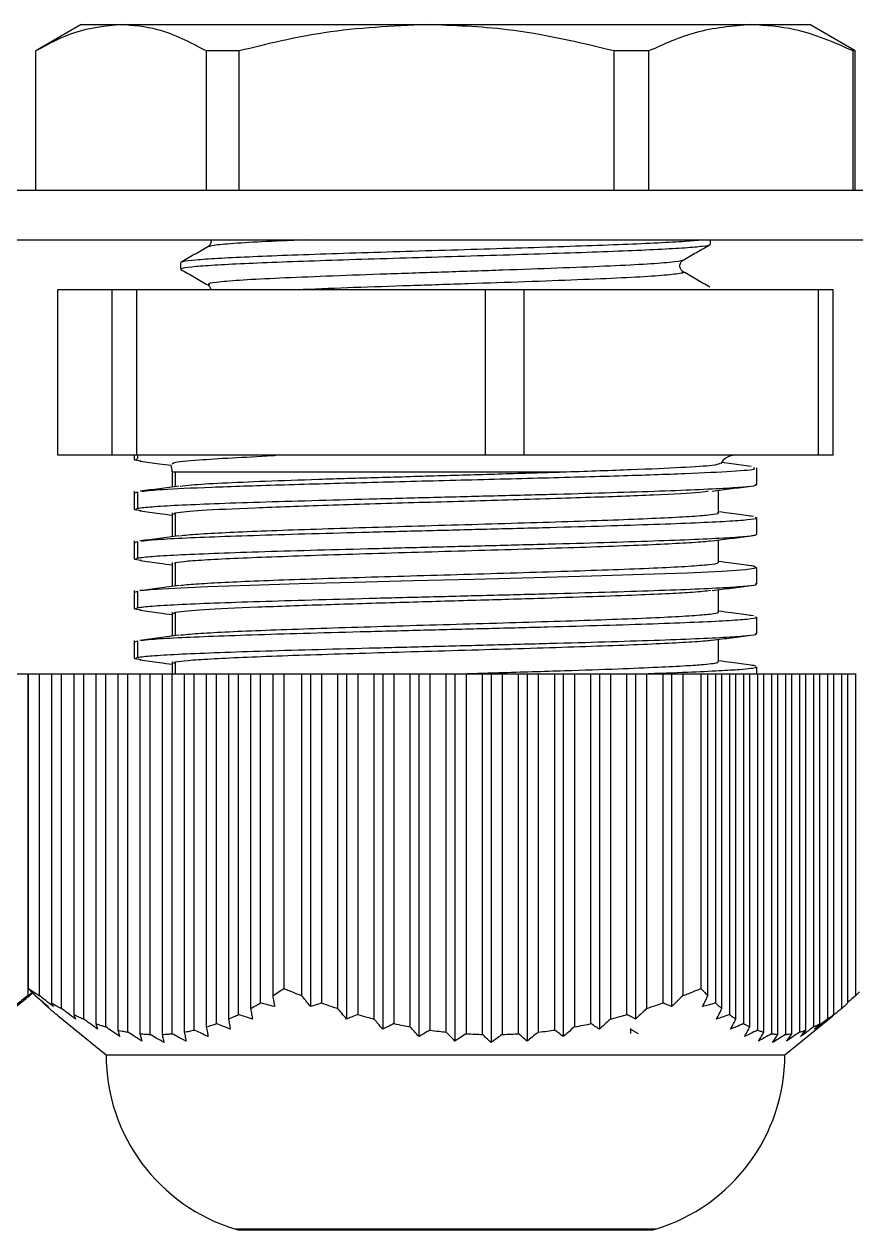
# Model space of a CAD drawing. Header units: millimetres. Extents: x 24 to 293, y 35 to 211.
# Drawn here: x 93.45 to 106.01, y 35.38 to 53.59 of the extents above; entities that cross this region are included whole.
import ezdxf

# ---------------------------------------------------------------- set-up
doc = ezdxf.new("R2010")
doc.units = ezdxf.units.MM
doc.header["$PDSIZE"] = -1

msp = doc.modelspace()

# ---------------------------------------------------------------- linework, layer by layer
at = {"color": 7, "linetype": 'Continuous', "lineweight": 25}
for p, q in [((94.314, 53.578), (93.63, 53.183)), ((94.314, 53.578), (94.915, 53.578)), ((94.915, 53.578), (99.53, 53.578)), ((99.53, 53.578), (104.429, 53.578)), ((103.792, 53.578), (103.792, 53.586)), ((104.429, 53.578), (105.314, 53.578)), ((105.998, 53.183), (105.314, 53.578)), ((93.627, 51.078), (93.627, 53.181)), ((96.699, 53.181), (96.204, 53.181)), ((96.204, 51.078), (96.204, 53.181)), ((96.699, 51.078), (96.699, 53.181)), ((102.361, 51.078), (102.361, 53.181)), ((102.887, 53.181), (102.361, 53.181)), ((102.887, 51.078), (102.887, 53.181)), ((105.971, 51.078), (105.971, 53.181)), ((106.002, 53.181), (105.971, 53.181)), ((106.002, 51.078), (106.002, 53.181)), ((38.564, 51.078), (136.064, 51.078)), ((38.564, 50.328), (136.064, 50.328)), ((103.814, 50.264), (103.814, 50.328)), ((95.814, 49.983), (95.814, 49.889)), ((93.962, 47.078), (93.962, 49.578)), ((93.962, 49.578), (94.782, 49.578)), ((94.782, 47.078), (94.782, 49.578)), ((94.782, 49.578), (95.148, 49.578)), ((95.148, 49.578), (95.148, 47.078)), ((95.148, 49.578), (100.417, 49.578)), ((100.417, 47.078), (100.417, 49.578)), ((100.417, 49.578), (101.001, 49.578)), ((101.001, 47.078), (101.001, 49.578)), ((101.001, 49.578), (105.449, 49.578)), ((105.449, 47.078), (105.449, 49.578)), ((105.449, 49.578), (105.667, 49.578)), ((105.667, 47.078), (105.667, 49.578)), ((94.782, 47.078), (93.962, 47.078)), ((95.148, 47.078), (94.782, 47.078)), ((95.114, 47.078), (95.114, 47.011)), ((95.219, 46.988), (95.12, 47.005)), ((95.132, 47.011), (95.164, 47.028)), ((100.417, 47.078), (95.148, 47.078)), ((95.164, 47.078), (95.164, 47.028)), ((101.001, 47.078), (100.417, 47.078)), ((105.449, 47.078), (101.001, 47.078)), ((105.667, 47.078), (105.449, 47.078)), ((95.689, 46.828), (95.689, 46.599)), ((95.689, 46.828), (95.733, 46.828)), ((95.733, 46.828), (101.643, 46.828)), ((95.733, 46.828), (95.733, 46.603)), ((104.514, 46.636), (104.514, 46.886)), ((95.114, 46.536), (95.114, 46.261)), ((95.132, 46.511), (95.164, 46.528)), ((95.164, 46.528), (95.164, 46.278)), ((103.939, 46.211), (103.939, 46.548)), ((95.219, 46.238), (95.12, 46.255)), ((95.132, 46.261), (95.164, 46.278)), ((95.689, 46.209), (95.689, 45.849)), ((95.733, 46.203), (95.705, 46.186)), ((95.733, 46.203), (95.733, 45.853)), ((104.465, 46.153), (104.412, 46.159)), ((104.514, 45.886), (104.514, 46.136)), ((95.114, 45.784), (95.114, 45.511)), ((95.126, 45.761), (95.164, 45.778)), ((95.164, 45.778), (95.164, 45.528)), ((103.939, 45.461), (103.939, 45.798)), ((95.22, 45.488), (95.12, 45.505)), ((95.132, 45.511), (95.164, 45.528)), ((95.689, 45.458), (95.689, 45.099)), ((95.733, 45.453), (95.724, 45.436)), ((95.733, 45.453), (95.733, 45.103)), ((104.514, 45.136), (104.514, 45.386)), ((95.114, 45.034), (95.114, 44.761)), ((95.131, 45.011), (95.164, 45.028)), ((95.164, 45.028), (95.164, 44.778)), ((103.939, 44.711), (103.939, 45.048)), ((95.132, 44.761), (95.164, 44.778)), ((95.219, 44.738), (95.12, 44.755)), ((95.689, 44.708), (95.689, 44.349)), ((95.733, 44.703), (95.705, 44.686)), ((95.733, 44.703), (95.733, 44.353)), ((104.465, 44.653), (104.41, 44.659)), ((104.514, 44.386), (104.514, 44.636)), ((95.114, 44.284), (95.114, 44.011)), ((95.127, 44.261), (95.164, 44.278)), ((95.164, 44.278), (95.164, 44.028)), ((103.939, 43.961), (103.939, 44.298)), ((95.219, 43.988), (95.12, 44.005)), ((95.132, 44.011), (95.164, 44.028)), ((95.689, 43.958), (95.689, 43.778)), ((95.733, 43.953), (95.705, 43.936)), ((95.733, 43.953), (95.733, 43.778)), ((104.514, 43.778), (104.514, 43.886)), ((93.343, 43.778), (93.507, 43.778)), ((93.507, 43.778), (93.507, 38.92)), ((93.507, 43.778), (93.516, 43.778)), ((93.516, 39.028), (93.516, 43.778)), ((93.516, 43.778), (93.683, 43.778)), ((93.683, 38.92), (93.683, 43.778)), ((93.683, 43.778), (93.866, 43.778)), ((93.866, 43.778), (93.866, 38.81)), ((93.866, 43.778), (94.017, 43.778)), ((94.017, 38.727), (94.017, 43.778)), ((94.017, 43.778), (94.2, 43.778)), ((94.2, 43.778), (94.2, 38.636)), ((94.2, 43.778), (94.351, 43.778)), ((94.351, 38.568), (94.351, 43.778)), ((94.351, 43.778), (94.534, 43.778)), ((94.534, 43.778), (94.534, 38.498)), ((94.534, 43.778), (94.685, 43.778)), ((94.685, 38.449), (94.685, 43.778)), ((94.685, 43.778), (94.867, 43.778)), ((94.867, 43.778), (94.867, 38.401)), ((94.867, 43.778), (95.019, 43.778)), ((95.019, 38.37), (95.019, 43.778)), ((95.019, 43.778), (95.201, 43.778)), ((95.201, 43.778), (95.201, 38.346)), ((95.201, 43.778), (95.353, 43.778)), ((95.353, 38.336), (95.353, 43.778)), ((95.353, 43.778), (95.535, 43.778)), ((95.535, 43.778), (95.535, 38.336)), ((95.535, 43.778), (95.687, 43.778)), ((95.687, 38.346), (95.687, 43.778)), ((95.687, 43.778), (95.869, 43.778)), ((95.869, 43.778), (95.869, 38.37)), ((95.869, 43.778), (96.021, 43.778)), ((96.021, 38.401), (96.021, 43.778)), ((96.021, 43.778), (96.203, 43.778)), ((96.203, 43.778), (96.203, 38.449)), ((96.203, 43.778), (96.355, 43.778)), ((96.355, 38.498), (96.355, 43.778)), ((96.355, 43.778), (96.537, 43.778)), ((96.537, 43.778), (96.537, 38.568)), ((96.537, 43.778), (96.689, 43.778)), ((96.689, 38.636), (96.689, 43.778)), ((96.689, 43.778), (96.871, 43.778)), ((96.871, 43.778), (96.871, 38.727)), ((96.871, 43.778), (97.023, 43.778)), ((97.023, 38.81), (97.023, 43.778)), ((97.023, 43.778), (97.205, 43.778)), ((97.205, 43.778), (97.205, 38.92)), ((97.205, 43.778), (97.372, 43.778)), ((97.372, 43.778), (97.372, 39.028)), ((97.372, 43.778), (97.646, 43.778)), ((97.646, 38.92), (97.646, 43.778)), ((97.646, 43.778), (97.775, 43.778)), ((97.775, 43.778), (97.775, 38.755)), ((97.775, 43.778), (97.943, 43.778)), ((97.943, 43.778), (97.943, 38.81)), ((97.943, 43.778), (98.191, 43.778)), ((98.191, 38.727), (98.191, 43.778)), ((98.191, 43.778), (98.321, 43.778)), ((98.321, 43.778), (98.321, 38.566)), ((98.321, 43.778), (98.489, 43.778)), ((98.489, 43.778), (98.489, 38.636)), ((98.489, 43.778), (98.736, 43.778)), ((98.736, 38.568), (98.736, 43.778)), ((98.736, 43.778), (98.866, 43.778)), ((98.866, 43.778), (98.866, 38.415)), ((98.866, 43.778), (99.034, 43.778)), ((99.034, 43.778), (99.034, 38.498)), ((99.034, 43.778), (99.282, 43.778)), ((99.282, 38.449), (99.282, 43.778)), ((99.282, 43.778), (99.411, 43.778)), ((99.411, 43.778), (99.411, 38.303)), ((99.411, 43.778), (99.579, 43.778)), ((99.579, 43.778), (99.579, 38.401)), ((99.579, 43.778), (99.827, 43.778)), ((99.827, 38.37), (99.827, 43.778)), ((99.827, 43.778), (99.957, 43.778)), ((99.957, 43.778), (99.957, 38.235)), ((99.957, 43.778), (100.125, 43.778)), ((100.125, 43.778), (100.125, 38.346)), ((100.125, 43.778), (100.373, 43.778)), ((100.373, 38.336), (100.373, 43.778)), ((100.373, 43.778), (100.502, 43.778)), ((100.502, 43.778), (100.502, 38.212)), ((100.502, 43.778), (100.67, 43.778)), ((100.67, 43.778), (100.67, 38.336)), ((100.67, 43.778), (100.918, 43.778)), ((100.918, 38.346), (100.918, 43.778)), ((100.918, 43.778), (101.048, 43.778)), ((101.048, 43.778), (101.048, 38.235)), ((101.048, 43.778), (101.216, 43.778)), ((101.216, 43.778), (101.216, 38.37)), ((101.216, 43.778), (101.464, 43.778)), ((101.464, 38.401), (101.464, 43.778)), ((101.464, 43.778), (101.593, 43.778)), ((101.593, 43.778), (101.593, 38.303)), ((101.593, 43.778), (101.761, 43.778)), ((101.761, 43.778), (101.761, 38.449)), ((101.761, 43.778), (102.009, 43.778)), ((102.009, 38.498), (102.009, 43.778)), ((102.009, 43.778), (102.139, 43.778)), ((102.139, 43.778), (102.139, 38.415)), ((102.139, 43.778), (102.307, 43.778)), ((102.307, 43.778), (102.307, 38.568)), ((102.307, 43.778), (102.555, 43.778)), ((102.555, 38.636), (102.555, 43.778)), ((102.555, 43.778), (102.684, 43.778)), ((102.684, 43.778), (102.684, 38.566)), ((102.684, 43.778), (102.852, 43.778)), ((102.852, 43.778), (102.852, 38.727)), ((102.852, 43.778), (103.1, 43.778)), ((103.1, 38.81), (103.1, 43.778)), ((103.1, 43.778), (103.229, 43.778)), ((103.229, 43.778), (103.229, 38.755)), ((103.229, 43.778), (103.397, 43.778)), ((103.397, 43.778), (103.397, 38.92)), ((103.397, 43.778), (103.671, 43.778)), ((103.671, 43.778), (103.671, 39.028)), ((103.671, 43.778), (103.777, 43.778)), ((103.777, 38.92), (103.777, 43.778)), ((103.777, 43.778), (103.892, 43.778)), ((103.892, 43.778), (103.892, 38.81)), ((103.892, 43.778), (103.988, 43.778)), ((103.988, 38.727), (103.988, 43.778)), ((103.988, 43.778), (104.103, 43.778)), ((104.103, 43.778), (104.103, 38.636)), ((104.103, 43.778), (104.199, 43.778)), ((104.199, 38.568), (104.199, 43.778)), ((104.199, 43.778), (104.315, 43.778)), ((104.315, 43.778), (104.315, 38.498)), ((104.315, 43.778), (104.411, 43.778)), ((104.411, 38.449), (104.411, 43.778)), ((104.411, 43.778), (104.526, 43.778)), ((104.526, 43.778), (104.526, 38.401)), ((104.526, 43.778), (104.622, 43.778)), ((104.622, 38.37), (104.622, 43.778)), ((104.622, 43.778), (104.738, 43.778)), ((104.738, 43.778), (104.738, 38.346)), ((104.738, 43.778), (104.834, 43.778)), ((104.834, 38.336), (104.834, 43.778)), ((104.834, 43.778), (104.949, 43.778)), ((104.949, 43.778), (104.949, 38.336)), ((104.949, 43.778), (105.045, 43.778)), ((105.045, 38.346), (105.045, 43.778)), ((105.045, 43.778), (105.161, 43.778)), ((105.161, 43.778), (105.161, 38.37)), ((105.161, 43.778), (105.257, 43.778)), ((105.257, 38.401), (105.257, 43.778)), ((105.257, 43.778), (105.372, 43.778)), ((105.372, 43.778), (105.372, 38.449)), ((105.372, 43.778), (105.468, 43.778)), ((105.468, 38.498), (105.468, 43.778)), ((105.468, 43.778), (105.584, 43.778)), ((105.584, 43.778), (105.584, 38.568)), ((105.584, 43.778), (105.68, 43.778)), ((105.68, 38.636), (105.68, 43.778)), ((105.68, 43.778), (105.795, 43.778)), ((105.795, 43.778), (105.795, 38.727)), ((105.795, 43.778), (105.891, 43.778)), ((105.891, 38.81), (105.891, 43.778)), ((105.891, 43.778), (106.007, 43.778)), ((106.007, 43.778), (106.007, 38.92)), ((106.007, 43.778), (106.016, 43.778)), ((93.507, 38.92), (93.574, 38.968)), ((93.581, 38.962), (93.531, 38.92)), ((106.007, 38.92), (106.064, 38.978)), ((93.737, 38.81), (93.737, 38.823)), ((93.966, 38.618), (94.689, 38.028)), ((104.939, 38.028), (105.662, 38.618)), ((94.689, 38.028), (104.939, 38.028)), ((102.984, 35.396), (96.644, 35.396)), ((96.717, 35.385), (102.912, 35.385))]:
    msp.add_line(p, q, dxfattribs=at)
at = {"color": 7, "linetype": 'Continuous'}
for q in [(102.608, 38.349), (102.722, 38.349)]:
    msp.add_line((102.608, 38.415), q, dxfattribs=at)
at = {"color": 7, "linetype": 'Continuous', "lineweight": 25, "flags": 128}
msp.add_lwpolyline([(95.216, 45.034), (95.366, 45.05), (95.723, 45.072), (96.224, 45.095), (96.858, 45.117), (97.603, 45.14), (98.436, 45.163), (99.327, 45.186), (100.244, 45.209), (101.153, 45.233), (102.017, 45.257), (102.799, 45.281), (103.468, 45.305), (103.991, 45.329), (104.343, 45.354), (104.505, 45.378), (104.465, 45.403), (104.465, 45.403), (104.465, 45.403), (104.465, 45.403), (104.465, 45.403), (104.465, 45.403), (104.465, 45.403), (104.465, 45.403), (104.465, 45.403), (104.465, 45.403), (104.465, 45.403), (104.464, 45.403), (104.464, 45.403), (104.462, 45.404), (104.46, 45.404), (104.453, 45.405), (104.436, 45.408), (104.427, 45.409)], dxfattribs=at)
at = {"color": 7, "linetype": 'Continuous', "lineweight": 25}
for centre, radius, start, end in [((104.189, 46.828), 0.25, 90, 151.519), ((95.439, 46.828), 0.25, 0, 23.3048), ((97.439, 38.028), 2.75, 180, 253.1998), ((102.189, 38.028), 2.75, 286.8002, 0), ((96.717, 35.635), 0.25, 253.1998, 270), ((102.912, 35.635), 0.25, 270, 286.8002)]:
    msp.add_arc(centre, radius, start, end, dxfattribs=at)
for points, knots in [([(94.915, 53.578), (94.679, 53.555), (94.244, 53.512), (93.821, 53.285), (93.627, 53.181)], [0, 0, 0, 0, 0.5422, 1, 1, 1, 1]), ([(96.204, 53.181), (95.96, 53.309), (95.535, 53.531), (95.1, 53.564), (94.915, 53.578)], [0, 0, 0, 0, 0.5755498, 1, 1, 1, 1]), ([(99.53, 53.578), (99.011, 53.555), (98.055, 53.512), (97.125, 53.285), (96.699, 53.181)], [0, 0, 0, 0, 0.5422, 1, 1, 1, 1]), ([(102.361, 53.181), (101.824, 53.309), (100.892, 53.531), (99.936, 53.564), (99.53, 53.578)], [0, 0, 0, 0, 0.57555, 1, 1, 1, 1]), ([(104.429, 53.578), (104.146, 53.555), (103.625, 53.512), (103.118, 53.285), (102.887, 53.181)], [0, 0, 0, 0, 0.5422, 1, 1, 1, 1]), ([(105.971, 53.181), (105.679, 53.309), (105.171, 53.531), (104.65, 53.564), (104.429, 53.578)], [0, 0, 0, 0, 0.57555, 1, 1, 1, 1]), ([(103.692, 50.328), (103.614, 50.32), (103.457, 50.305), (103.041, 50.281), (102.512, 50.258), (101.877, 50.235), (101.163, 50.211), (100.397, 50.188), (99.609, 50.164), (98.828, 50.141), (98.086, 50.117), (97.41, 50.094), (96.826, 50.07), (96.356, 50.047), (96.024, 50.024), (95.837, 50.002), (95.831, 49.989), (95.829, 49.983)], [0, 0, 0, 0, 0.067842, 0.135685, 0.203527, 0.27137, 0.339213, 0.407056, 0.474898, 0.542741, 0.610584, 0.678426, 0.746269, 0.814112, 0.881954, 0.949797, 1, 1, 1, 1]), ([(95.829, 49.889), (95.831, 49.895), (95.837, 49.908), (96.024, 49.93), (96.356, 49.953), (96.826, 49.977), (97.409, 50), (98.086, 50.024), (98.828, 50.047), (99.609, 50.07), (100.397, 50.094), (101.163, 50.117), (101.877, 50.141), (102.512, 50.164), (103.042, 50.188), (103.452, 50.211), (103.71, 50.235), (103.825, 50.252), (103.804, 50.262), (103.799, 50.264)], [0, 0, 0, 0, 0.046243, 0.108743, 0.171244, 0.233744, 0.296244, 0.358744, 0.421244, 0.483745, 0.546245, 0.608745, 0.671245, 0.733745, 0.796245, 0.858745, 0.921245, 0.983746, 1, 1, 1, 1]), ([(96.27, 50.328), (96.271, 50.323), (96.279, 50.3), (96.264, 50.256), (96.239, 50.235), (96.226, 50.224)], [0, 0, 0, 0, 0.144967, 0.570377, 1, 1, 1, 1]), ([(97.684, 50.328), (97.541, 50.322), (97.158, 50.307), (96.703, 50.281), (96.329, 50.252), (96.26, 50.233), (96.226, 50.223)], [0, 0, 0, 0, 0.1676469, 0.4463437, 0.725146, 1, 1, 1, 1]), ([(103.403, 50.023), (103.471, 50.062), (103.606, 50.141), (103.742, 50.219), (103.809, 50.258)], [0, 0, 0, 0, 0.499969, 1, 1, 1, 1]), ([(96.225, 50.223), (96.157, 50.184), (96.022, 50.106), (95.886, 50.028), (95.818, 49.988)], [0, 0, 0, 0, 0.499972, 1, 1, 1, 1]), ([(95.82, 49.883), (95.888, 49.843), (96.023, 49.765), (96.159, 49.687), (96.226, 49.648)], [0, 0, 0, 0, 0.500026, 1, 1, 1, 1]), ([(103.386, 50.023), (103.389, 50.021), (103.402, 50.01), (103.219, 49.988), (102.831, 49.959), (102.246, 49.93), (101.519, 49.901), (100.689, 49.871), (99.807, 49.842), (98.925, 49.813), (98.097, 49.783), (97.371, 49.754), (96.791, 49.725), (96.398, 49.695), (96.207, 49.67), (96.239, 49.654), (96.252, 49.648)], [0, 0, 0, 0, 0.014491, 0.092488, 0.170497, 0.248495, 0.326504, 0.404503, 0.48251, 0.56051, 0.638518, 0.716519, 0.794522, 0.872524, 0.950535, 1, 1, 1, 1]), ([(103.402, 49.849), (103.389, 49.86), (103.363, 49.882), (103.35, 49.936), (103.363, 49.991), (103.389, 50.012), (103.402, 50.023)], [0, 0, 0, 0, 0.251252, 0.499973, 0.748817, 1, 1, 1, 1]), ([(103.382, 49.849), (103.392, 49.847), (103.444, 49.835), (103.324, 49.813), (103.015, 49.783), (102.499, 49.754), (101.825, 49.725), (101.031, 49.695), (100.162, 49.666), (99.276, 49.637), (98.413, 49.608), (97.916, 49.588), (97.667, 49.578)], [0, 0, 0, 0, 0.026455, 0.134619, 0.242802, 0.350968, 0.459143, 0.567311, 0.675497, 0.783665, 0.891821, 1, 1, 1, 1]), ([(103.808, 49.614), (103.741, 49.653), (103.605, 49.732), (103.47, 49.81), (103.402, 49.849)], [0, 0, 0, 0, 0.5000322, 1, 1, 1, 1]), ([(96.226, 49.648), (96.24, 49.637), (96.264, 49.619), (96.269, 49.587), (96.271, 49.574)], [0, 0, 0, 0, 0.578085, 1, 1, 1, 1]), ([(95.2, 46.988), (95.298, 46.975), (95.454, 46.954), (95.61, 46.934), (95.668, 46.926)], [0, 0, 0, 0, 0.628168, 1, 1, 1, 1]), ([(97.161, 47.078), (97.183, 47.078), (97.207, 47.078), (97.236, 47.077), (97.24, 47.077), (97.242, 47.076), (97.244, 47.076), (97.244, 47.075), (97.236, 47.072), (97.004, 47.056), (96.562, 47.034), (96.014, 46.999), (95.685, 46.968), (95.687, 46.947), (95.688, 46.939)], [0, 0, 0, 0, 0.017774, 0.019862, 0.020644, 0.021326, 0.022001, 0.022764, 0.02479, 0.04212, 0.269385, 0.502643, 0.817195, 1, 1, 1, 1]), ([(104.428, 46.909), (104.33, 46.922), (104.184, 46.941), (104.037, 46.961), (103.988, 46.968)], [0, 0, 0, 0, 0.665924, 1, 1, 1, 1]), ([(95.23, 46.534), (95.317, 46.544), (95.509, 46.565), (96.242, 46.597), (97.275, 46.631), (98.527, 46.666), (99.882, 46.7), (101.233, 46.735), (102.466, 46.769), (103.486, 46.803), (104.18, 46.838), (104.519, 46.865), (104.479, 46.881), (104.467, 46.886)], [0, 0, 0, 0, 0.080932, 0.178659, 0.276386, 0.374112, 0.471839, 0.569566, 0.667292, 0.765019, 0.862746, 0.960472, 1, 1, 1, 1]), ([(95.81, 46.612), (95.86, 46.618), (95.981, 46.634), (96.422, 46.66), (97.072, 46.688), (97.881, 46.716), (98.795, 46.744), (99.764, 46.772), (100.743, 46.8), (101.343, 46.819), (101.643, 46.828)], [0, 0, 0, 0, 0.08996, 0.219966, 0.349971, 0.479977, 0.609983, 0.739989, 0.869994, 1, 1, 1, 1]), ([(101.643, 46.828), (101.983, 46.84), (102.664, 46.863), (103.413, 46.896), (103.887, 46.927), (103.936, 46.947), (103.958, 46.956)], [0, 0, 0, 0, 0.257605, 0.515747, 0.779358, 1, 1, 1, 1]), ([(95.164, 46.278), (95.226, 46.286), (95.349, 46.302), (95.754, 46.325), (96.302, 46.349), (96.989, 46.372), (97.783, 46.395), (98.656, 46.419), (99.573, 46.442), (100.499, 46.466), (101.399, 46.489), (102.238, 46.513), (102.984, 46.536), (103.607, 46.56), (104.089, 46.583), (104.392, 46.606), (104.527, 46.624), (104.502, 46.634), (104.497, 46.636)], [0, 0, 0, 0, 0.0655307, 0.1310613, 0.196592, 0.2621227, 0.3276533, 0.393184, 0.4587147, 0.5242453, 0.589776, 0.6553067, 0.7208373, 0.786368, 0.8518987, 0.9174293, 0.98296, 1, 1, 1, 1]), ([(95.788, 46.612), (95.691, 46.599), (95.495, 46.573), (95.3, 46.547), (95.202, 46.534)], [0, 0, 0, 0, 0.499382, 1, 1, 1, 1]), ([(103.84, 46.535), (103.938, 46.548), (104.133, 46.574), (104.329, 46.6), (104.427, 46.613)], [0, 0, 0, 0, 0.499376, 1, 1, 1, 1]), ([(103.787, 46.535), (103.75, 46.528), (103.638, 46.509), (102.996, 46.477), (101.97, 46.438), (100.691, 46.399), (99.327, 46.36), (98.01, 46.32), (96.893, 46.281), (96.055, 46.242), (95.84, 46.216), (95.733, 46.203)], [0, 0, 0, 0, 0.057466, 0.175283, 0.2931, 0.410916, 0.528733, 0.64655, 0.764367, 0.882183, 1, 1, 1, 1]), ([(95.201, 46.238), (95.298, 46.225), (95.461, 46.203), (95.624, 46.182), (95.689, 46.173)], [0, 0, 0, 0, 0.599983, 1, 1, 1, 1]), ([(95.219, 45.784), (95.267, 45.79), (95.378, 45.804), (95.756, 45.825), (96.302, 45.849), (96.989, 45.872), (97.783, 45.895), (98.656, 45.919), (99.573, 45.942), (100.499, 45.966), (101.399, 45.989), (102.238, 46.013), (102.984, 46.036), (103.607, 46.06), (104.089, 46.083), (104.392, 46.106), (104.527, 46.124), (104.502, 46.134), (104.497, 46.136)], [0, 0, 0, 0, 0.0501221, 0.1167335, 0.1833449, 0.2499563, 0.3165677, 0.3831791, 0.4497905, 0.5164019, 0.5830133, 0.6496247, 0.7162361, 0.7828475, 0.8494588, 0.9160702, 0.9826816, 1, 1, 1, 1]), ([(95.804, 45.862), (95.84, 45.867), (95.932, 45.88), (96.253, 45.9), (96.731, 45.924), (97.335, 45.947), (98.032, 45.97), (98.797, 45.994), (99.602, 46.017), (100.415, 46.041), (101.205, 46.064), (101.941, 46.088), (102.596, 46.111), (103.143, 46.135), (103.566, 46.158), (103.832, 46.181), (103.951, 46.199), (103.929, 46.209), (103.924, 46.211)], [0, 0, 0, 0, 0.042514, 0.109659, 0.176804, 0.243949, 0.311094, 0.378239, 0.445384, 0.512528, 0.579673, 0.646818, 0.713963, 0.781108, 0.848253, 0.915398, 0.982543, 1, 1, 1, 1]), ([(104.429, 46.159), (104.331, 46.172), (104.168, 46.193), (104.005, 46.215), (103.939, 46.224)], [0, 0, 0, 0, 0.600154, 1, 1, 1, 1]), ([(95.164, 45.528), (95.225, 45.536), (95.348, 45.552), (95.749, 45.575), (96.293, 45.598), (96.975, 45.622), (97.765, 45.645), (98.634, 45.668), (99.549, 45.692), (100.475, 45.715), (101.377, 45.739), (102.219, 45.762), (102.969, 45.786), (103.598, 45.809), (104.08, 45.833), (104.346, 45.852), (104.467, 45.868), (104.512, 45.878), (104.51, 45.884), (104.509, 45.886)], [0, 0, 0, 0, 0.06513, 0.130312, 0.195547, 0.260834, 0.326173, 0.391564, 0.457008, 0.522504, 0.588052, 0.653653, 0.719306, 0.785011, 0.850768, 0.916577, 0.949542, 0.98252, 1, 1, 1, 1]), ([(95.787, 45.862), (95.69, 45.849), (95.495, 45.823), (95.299, 45.797), (95.201, 45.784)], [0, 0, 0, 0, 0.499408, 1, 1, 1, 1]), ([(103.833, 45.785), (103.827, 45.784), (103.784, 45.775), (103.555, 45.758), (103.146, 45.735), (102.595, 45.711), (101.942, 45.688), (101.205, 45.664), (100.415, 45.641), (99.602, 45.617), (98.797, 45.594), (98.032, 45.57), (97.335, 45.547), (96.732, 45.524), (96.251, 45.5), (95.895, 45.477), (95.787, 45.461), (95.733, 45.453)], [0, 0, 0, 0, 0.011122, 0.081756, 0.15239, 0.223025, 0.293659, 0.364293, 0.434927, 0.505561, 0.576195, 0.646829, 0.717463, 0.788098, 0.858732, 0.929366, 1, 1, 1, 1]), ([(103.842, 45.785), (103.94, 45.798), (104.135, 45.824), (104.33, 45.85), (104.428, 45.863)], [0, 0, 0, 0, 0.499372, 1, 1, 1, 1]), ([(95.202, 45.488), (95.3, 45.475), (95.462, 45.453), (95.625, 45.432), (95.689, 45.423)], [0, 0, 0, 0, 0.602049, 1, 1, 1, 1]), ([(95.802, 45.112), (95.833, 45.116), (95.918, 45.128), (96.207, 45.147), (96.645, 45.17), (97.205, 45.192), (97.863, 45.215), (98.598, 45.238), (99.385, 45.261), (100.195, 45.284), (100.998, 45.308), (101.761, 45.332), (102.453, 45.356), (103.044, 45.38), (103.507, 45.404), (103.815, 45.429), (103.935, 45.448), (103.934, 45.458), (103.934, 45.461)], [0, 0, 0, 0, 0.0385059, 0.1018984, 0.1658645, 0.230404, 0.295517, 0.3612035, 0.4274632, 0.4942963, 0.5617027, 0.6296823, 0.6982351, 0.767361, 0.83706, 0.907332, 0.9781769, 1, 1, 1, 1]), ([(104.428, 45.409), (104.33, 45.422), (104.167, 45.443), (104.004, 45.465), (103.939, 45.474)], [0, 0, 0, 0, 0.601186, 1, 1, 1, 1]), ([(95.164, 44.778), (95.226, 44.786), (95.349, 44.802), (95.754, 44.825), (96.302, 44.849), (96.989, 44.872), (97.783, 44.895), (98.656, 44.919), (99.573, 44.942), (100.499, 44.966), (101.399, 44.989), (102.238, 45.013), (102.984, 45.036), (103.607, 45.06), (104.089, 45.083), (104.392, 45.106), (104.527, 45.124), (104.502, 45.134), (104.497, 45.136)], [0, 0, 0, 0, 0.065531, 0.131062, 0.196593, 0.262124, 0.327655, 0.393186, 0.458716, 0.524247, 0.589778, 0.655309, 0.72084, 0.786371, 0.851902, 0.917433, 0.982964, 1, 1, 1, 1]), ([(95.787, 45.112), (95.689, 45.099), (95.494, 45.073), (95.298, 45.047), (95.201, 45.034)], [0, 0, 0, 0, 0.499412, 1, 1, 1, 1]), ([(103.821, 45.035), (103.745, 45.026), (103.611, 45.01), (103.197, 44.987), (102.702, 44.965), (102.032, 44.941), (101.19, 44.914), (100.194, 44.884), (99.091, 44.853), (97.959, 44.819), (96.919, 44.782), (96.072, 44.744), (95.848, 44.717), (95.733, 44.703)], [0, 0, 0, 0, 0.081229, 0.141351, 0.20855, 0.28282, 0.364154, 0.452543, 0.547979, 0.650453, 0.759955, 0.876475, 1, 1, 1, 1]), ([(103.842, 45.035), (103.939, 45.048), (104.135, 45.074), (104.33, 45.1), (104.428, 45.113)], [0, 0, 0, 0, 0.499421, 1, 1, 1, 1]), ([(95.2, 44.738), (95.298, 44.725), (95.461, 44.703), (95.624, 44.682), (95.689, 44.673)], [0, 0, 0, 0, 0.600629, 1, 1, 1, 1]), ([(95.217, 44.284), (95.265, 44.29), (95.375, 44.303), (95.749, 44.325), (96.29, 44.348), (96.971, 44.371), (97.76, 44.395), (98.628, 44.418), (99.543, 44.442), (100.469, 44.465), (101.371, 44.488), (102.213, 44.512), (102.965, 44.535), (103.594, 44.559), (104.081, 44.583), (104.389, 44.606), (104.527, 44.624), (104.502, 44.634), (104.496, 44.636)], [0, 0, 0, 0, 0.050076, 0.116208, 0.182409, 0.248679, 0.315017, 0.381424, 0.4479, 0.514443, 0.581056, 0.647737, 0.714486, 0.781304, 0.848191, 0.915146, 0.982169, 1, 1, 1, 1]), ([(95.803, 44.362), (95.838, 44.367), (95.93, 44.379), (96.247, 44.4), (96.721, 44.423), (97.319, 44.446), (98.011, 44.47), (98.773, 44.493), (99.576, 44.517), (100.389, 44.54), (101.18, 44.563), (101.92, 44.587), (102.579, 44.61), (103.132, 44.634), (103.559, 44.658), (103.829, 44.681), (103.95, 44.699), (103.928, 44.709), (103.924, 44.711)], [0, 0, 0, 0, 0.042414, 0.10908, 0.175815, 0.242619, 0.309493, 0.376435, 0.443446, 0.510527, 0.577677, 0.644895, 0.712183, 0.77954, 0.846966, 0.914461, 0.982025, 1, 1, 1, 1]), ([(104.427, 44.659), (104.329, 44.672), (104.167, 44.694), (104.004, 44.715), (103.939, 44.724)], [0, 0, 0, 0, 0.601972, 1, 1, 1, 1]), ([(95.164, 44.028), (95.226, 44.036), (95.349, 44.052), (95.754, 44.075), (96.302, 44.099), (96.989, 44.122), (97.783, 44.145), (98.656, 44.169), (99.573, 44.192), (100.499, 44.216), (101.399, 44.239), (102.238, 44.263), (102.984, 44.286), (103.607, 44.31), (104.089, 44.333), (104.392, 44.356), (104.527, 44.374), (104.502, 44.384), (104.497, 44.386)], [0, 0, 0, 0, 0.065531, 0.131061, 0.196592, 0.262122, 0.327653, 0.393183, 0.458714, 0.524244, 0.589775, 0.655305, 0.720836, 0.786366, 0.851897, 0.917427, 0.982958, 1, 1, 1, 1]), ([(95.786, 44.362), (95.689, 44.349), (95.493, 44.323), (95.298, 44.297), (95.2, 44.284)], [0, 0, 0, 0, 0.499385, 1, 1, 1, 1]), ([(103.831, 44.285), (103.826, 44.284), (103.783, 44.275), (103.554, 44.258), (103.146, 44.235), (102.595, 44.211), (101.942, 44.188), (101.205, 44.164), (100.415, 44.141), (99.602, 44.117), (98.797, 44.094), (98.032, 44.07), (97.335, 44.047), (96.732, 44.024), (96.251, 44), (95.896, 43.977), (95.787, 43.961), (95.733, 43.953)], [0, 0, 0, 0, 0.010481, 0.081161, 0.151841, 0.222521, 0.293201, 0.363881, 0.434561, 0.505241, 0.575921, 0.6466, 0.71728, 0.78796, 0.85864, 0.92932, 1, 1, 1, 1]), ([(103.84, 44.285), (103.938, 44.298), (104.133, 44.324), (104.329, 44.35), (104.427, 44.363)], [0, 0, 0, 0, 0.499379, 1, 1, 1, 1]), ([(95.2, 43.988), (95.298, 43.975), (95.461, 43.953), (95.624, 43.932), (95.689, 43.923)], [0, 0, 0, 0, 0.599756, 1, 1, 1, 1]), ([(99.979, 43.778), (100.194, 43.784), (100.759, 43.801), (101.601, 43.826), (102.411, 43.854), (103.02, 43.879), (103.446, 43.901), (103.775, 43.925), (103.937, 43.944), (103.928, 43.958), (103.926, 43.961)], [0, 0, 0, 0, 0.1017377, 0.267985, 0.4190995, 0.5550607, 0.6758502, 0.7814516, 0.946707, 1, 1, 1, 1]), ([(102.725, 43.778), (102.742, 43.779), (103.036, 43.788), (103.46, 43.804), (103.953, 43.826), (104.259, 43.845), (104.426, 43.862), (104.51, 43.875), (104.502, 43.883), (104.499, 43.886)], [0, 0, 0, 0, 0.014803, 0.245264, 0.450009, 0.629008, 0.782238, 0.909678, 1, 1, 1, 1]), ([(104.427, 43.909), (104.329, 43.922), (104.166, 43.944), (104.004, 43.965), (103.939, 43.974)], [0, 0, 0, 0, 0.6021, 1, 1, 1, 1]), ([(104.5, 43.895), (104.491, 43.898), (104.481, 43.9), (104.467, 43.903), (104.454, 43.905), (104.437, 43.907), (104.42, 43.909)], [0, 0, 0, 0, 0.510526, 0.579661, 0.579835, 1, 1, 1, 1]), ([(93.622, 38.92), (93.602, 38.939), (93.567, 38.975), (93.532, 39.012), (93.516, 39.028)], [0, 0, 0, 0, 0.554834, 1, 1, 1, 1]), ([(93.516, 39.028), (93.548, 39.007), (93.603, 38.97), (93.659, 38.935), (93.683, 38.92)], [0, 0, 0, 0, 0.565142, 1, 1, 1, 1]), ([(97.205, 38.92), (97.236, 38.939), (97.292, 38.975), (97.348, 39.012), (97.372, 39.028)], [0, 0, 0, 0, 0.554834, 1, 1, 1, 1]), ([(97.372, 39.028), (97.424, 39.007), (97.514, 38.97), (97.606, 38.935), (97.646, 38.92)], [0, 0, 0, 0, 0.565142, 1, 1, 1, 1]), ([(103.397, 38.92), (103.448, 38.939), (103.54, 38.975), (103.63, 39.012), (103.671, 39.028)], [0, 0, 0, 0, 0.554834, 1, 1, 1, 1]), ([(103.671, 39.028), (103.69, 39.007), (103.726, 38.97), (103.761, 38.935), (103.777, 38.92)], [0, 0, 0, 0, 0.565142, 1, 1, 1, 1]), ([(93.507, 38.92), (93.468, 38.889), (93.399, 38.834), (93.329, 38.779), (93.299, 38.755)], [0, 0, 0, 0, 0.564332, 1, 1, 1, 1]), ([(93.33, 38.755), (93.367, 38.785), (93.434, 38.84), (93.502, 38.895), (93.531, 38.92)], [0, 0, 0, 0, 0.555659, 1, 1, 1, 1]), ([(93.622, 38.92), (93.659, 38.889), (93.724, 38.834), (93.79, 38.779), (93.818, 38.755)], [0, 0, 0, 0, 0.564332, 1, 1, 1, 1]), ([(93.894, 38.755), (93.855, 38.785), (93.785, 38.84), (93.715, 38.895), (93.683, 38.92)], [0, 0, 0, 0, 0.555659, 1, 1, 1, 1]), ([(93.834, 38.727), (93.816, 38.742), (93.784, 38.769), (93.752, 38.797), (93.737, 38.81)], [0, 0, 0, 0, 0.555756, 1, 1, 1, 1]), ([(93.818, 38.755), (93.803, 38.765), (93.776, 38.783), (93.749, 38.802), (93.737, 38.81)], [0, 0, 0, 0, 0.5571152, 1, 1, 1, 1]), ([(93.866, 38.81), (93.871, 38.799), (93.88, 38.78), (93.89, 38.762), (93.894, 38.755)], [0, 0, 0, 0, 0.56287, 1, 1, 1, 1]), ([(93.866, 38.81), (93.894, 38.794), (93.944, 38.765), (93.995, 38.738), (94.017, 38.727)], [0, 0, 0, 0, 0.564223, 1, 1, 1, 1]), ([(96.871, 38.727), (96.899, 38.742), (96.95, 38.769), (97.001, 38.797), (97.023, 38.81)], [0, 0, 0, 0, 0.555756, 1, 1, 1, 1]), ([(97.233, 38.755), (97.194, 38.765), (97.124, 38.783), (97.054, 38.802), (97.023, 38.81)], [0, 0, 0, 0, 0.557115, 1, 1, 1, 1]), ([(97.205, 38.92), (97.211, 38.889), (97.22, 38.834), (97.229, 38.779), (97.233, 38.755)], [0, 0, 0, 0, 0.564332, 1, 1, 1, 1]), ([(97.775, 38.755), (97.751, 38.785), (97.708, 38.84), (97.665, 38.895), (97.646, 38.92)], [0, 0, 0, 0, 0.5556585, 1, 1, 1, 1]), ([(97.943, 38.81), (97.912, 38.799), (97.856, 38.78), (97.8, 38.762), (97.775, 38.755)], [0, 0, 0, 0, 0.56287, 1, 1, 1, 1]), ([(97.943, 38.81), (97.99, 38.794), (98.072, 38.765), (98.155, 38.738), (98.191, 38.727)], [0, 0, 0, 0, 0.564223, 1, 1, 1, 1]), ([(102.852, 38.727), (102.898, 38.742), (102.981, 38.769), (103.063, 38.797), (103.1, 38.81)], [0, 0, 0, 0, 0.555756, 1, 1, 1, 1]), ([(103.229, 38.755), (103.205, 38.765), (103.162, 38.783), (103.119, 38.802), (103.1, 38.81)], [0, 0, 0, 0, 0.557115, 1, 1, 1, 1]), ([(103.397, 38.92), (103.366, 38.889), (103.31, 38.834), (103.254, 38.779), (103.229, 38.755)], [0, 0, 0, 0, 0.564332, 1, 1, 1, 1]), ([(103.696, 38.755), (103.711, 38.785), (103.738, 38.84), (103.765, 38.895), (103.777, 38.92)], [0, 0, 0, 0, 0.555659, 1, 1, 1, 1]), ([(103.892, 38.81), (103.855, 38.799), (103.79, 38.78), (103.724, 38.762), (103.696, 38.755)], [0, 0, 0, 0, 0.56287, 1, 1, 1, 1]), ([(103.892, 38.81), (103.91, 38.794), (103.942, 38.765), (103.974, 38.738), (103.988, 38.727)], [0, 0, 0, 0, 0.564223, 1, 1, 1, 1]), ([(105.795, 38.727), (105.813, 38.742), (105.845, 38.769), (105.877, 38.797), (105.891, 38.81)], [0, 0, 0, 0, 0.555756, 1, 1, 1, 1]), ([(106.007, 38.92), (105.97, 38.889), (105.931, 38.856), (105.893, 38.824), (105.891, 38.823)], [0, 0, 0, 0, 0.959389, 1, 1, 1, 1]), ([(93.834, 38.727), (93.87, 38.696), (93.915, 38.66), (93.959, 38.624), (93.966, 38.618)], [0, 0, 0, 0, 0.833991, 1, 1, 1, 1]), ([(94.228, 38.566), (94.189, 38.596), (94.119, 38.649), (94.049, 38.703), (94.017, 38.727)], [0, 0, 0, 0, 0.55561, 1, 1, 1, 1]), ([(94.2, 38.636), (94.205, 38.622), (94.214, 38.599), (94.224, 38.576), (94.228, 38.566)], [0, 0, 0, 0, 0.562894, 1, 1, 1, 1]), ([(94.2, 38.636), (94.228, 38.623), (94.278, 38.599), (94.329, 38.578), (94.351, 38.568)], [0, 0, 0, 0, 0.563597, 1, 1, 1, 1]), ([(96.537, 38.568), (96.566, 38.58), (96.616, 38.602), (96.667, 38.625), (96.689, 38.636)], [0, 0, 0, 0, 0.556381, 1, 1, 1, 1]), ([(96.899, 38.566), (96.86, 38.579), (96.79, 38.601), (96.72, 38.625), (96.689, 38.636)], [0, 0, 0, 0, 0.557092, 1, 1, 1, 1]), ([(96.871, 38.727), (96.877, 38.696), (96.886, 38.643), (96.895, 38.59), (96.899, 38.566)], [0, 0, 0, 0, 0.56438, 1, 1, 1, 1]), ([(98.321, 38.566), (98.297, 38.596), (98.253, 38.649), (98.21, 38.703), (98.191, 38.727)], [0, 0, 0, 0, 0.55561, 1, 1, 1, 1]), ([(98.489, 38.636), (98.457, 38.622), (98.401, 38.599), (98.345, 38.576), (98.321, 38.566)], [0, 0, 0, 0, 0.562894, 1, 1, 1, 1]), ([(98.489, 38.636), (98.535, 38.623), (98.617, 38.599), (98.7, 38.578), (98.736, 38.568)], [0, 0, 0, 0, 0.5635968, 1, 1, 1, 1]), ([(102.307, 38.568), (102.353, 38.58), (102.436, 38.602), (102.518, 38.625), (102.555, 38.636)], [0, 0, 0, 0, 0.556381, 1, 1, 1, 1]), ([(102.684, 38.566), (102.66, 38.579), (102.617, 38.601), (102.574, 38.625), (102.555, 38.636)], [0, 0, 0, 0, 0.5570921, 1, 1, 1, 1]), ([(102.852, 38.727), (102.82, 38.696), (102.764, 38.643), (102.708, 38.59), (102.684, 38.566)], [0, 0, 0, 0, 0.56438, 1, 1, 1, 1]), ([(103.907, 38.566), (103.922, 38.596), (103.949, 38.649), (103.976, 38.703), (103.988, 38.727)], [0, 0, 0, 0, 0.55561, 1, 1, 1, 1]), ([(104.103, 38.636), (104.067, 38.622), (104.001, 38.599), (103.936, 38.576), (103.907, 38.566)], [0, 0, 0, 0, 0.5628939, 1, 1, 1, 1]), ([(104.103, 38.636), (104.121, 38.623), (104.153, 38.599), (104.185, 38.578), (104.199, 38.568)], [0, 0, 0, 0, 0.563597, 1, 1, 1, 1]), ([(105.584, 38.568), (105.601, 38.58), (105.634, 38.602), (105.666, 38.625), (105.68, 38.636)], [0, 0, 0, 0, 0.5563805, 1, 1, 1, 1]), ([(105.795, 38.727), (105.758, 38.696), (105.693, 38.643), (105.627, 38.59), (105.599, 38.566)], [0, 0, 0, 0, 0.5643803, 1, 1, 1, 1]), ([(105.599, 38.566), (105.614, 38.579), (105.641, 38.601), (105.668, 38.625), (105.68, 38.636)], [0, 0, 0, 0, 0.557092, 1, 1, 1, 1]), ([(94.562, 38.415), (94.523, 38.443), (94.452, 38.494), (94.382, 38.546), (94.351, 38.568)], [0, 0, 0, 0, 0.5556, 1, 1, 1, 1]), ([(94.534, 38.498), (94.539, 38.482), (94.548, 38.454), (94.558, 38.427), (94.562, 38.415)], [0, 0, 0, 0, 0.563111, 1, 1, 1, 1]), ([(94.534, 38.498), (94.562, 38.488), (94.612, 38.471), (94.663, 38.455), (94.685, 38.449)], [0, 0, 0, 0, 0.562768, 1, 1, 1, 1]), ([(94.896, 38.303), (94.857, 38.33), (94.786, 38.378), (94.716, 38.427), (94.685, 38.449)], [0, 0, 0, 0, 0.555643, 1, 1, 1, 1]), ([(96.203, 38.449), (96.232, 38.457), (96.282, 38.473), (96.333, 38.49), (96.355, 38.498)], [0, 0, 0, 0, 0.557209, 1, 1, 1, 1]), ([(96.203, 38.449), (96.209, 38.421), (96.218, 38.372), (96.227, 38.324), (96.231, 38.303)], [0, 0, 0, 0, 0.564346, 1, 1, 1, 1]), ([(96.565, 38.415), (96.526, 38.43), (96.456, 38.457), (96.386, 38.485), (96.355, 38.498)], [0, 0, 0, 0, 0.5568754, 1, 1, 1, 1]), ([(96.537, 38.568), (96.543, 38.539), (96.552, 38.488), (96.561, 38.437), (96.565, 38.415)], [0, 0, 0, 0, 0.564389, 1, 1, 1, 1]), ([(98.866, 38.415), (98.842, 38.443), (98.799, 38.494), (98.756, 38.546), (98.736, 38.568)], [0, 0, 0, 0, 0.5556, 1, 1, 1, 1]), ([(99.034, 38.498), (99.003, 38.482), (98.947, 38.454), (98.89, 38.427), (98.866, 38.415)], [0, 0, 0, 0, 0.563111, 1, 1, 1, 1]), ([(99.034, 38.498), (99.08, 38.488), (99.163, 38.471), (99.246, 38.455), (99.282, 38.449)], [0, 0, 0, 0, 0.562768, 1, 1, 1, 1]), ([(99.411, 38.303), (99.387, 38.33), (99.344, 38.378), (99.301, 38.427), (99.282, 38.449)], [0, 0, 0, 0, 0.555643, 1, 1, 1, 1]), ([(101.761, 38.449), (101.73, 38.421), (101.674, 38.372), (101.618, 38.324), (101.593, 38.303)], [0, 0, 0, 0, 0.564346, 1, 1, 1, 1]), ([(101.761, 38.449), (101.807, 38.457), (101.89, 38.473), (101.973, 38.49), (102.009, 38.498)], [0, 0, 0, 0, 0.557209, 1, 1, 1, 1]), ([(102.139, 38.415), (102.114, 38.43), (102.071, 38.457), (102.028, 38.485), (102.009, 38.498)], [0, 0, 0, 0, 0.556875, 1, 1, 1, 1]), ([(102.307, 38.568), (102.275, 38.539), (102.219, 38.488), (102.163, 38.437), (102.139, 38.415)], [0, 0, 0, 0, 0.564389, 1, 1, 1, 1]), ([(104.119, 38.415), (104.134, 38.443), (104.161, 38.494), (104.187, 38.546), (104.199, 38.568)], [0, 0, 0, 0, 0.5556, 1, 1, 1, 1]), ([(104.315, 38.498), (104.278, 38.482), (104.213, 38.454), (104.147, 38.427), (104.119, 38.415)], [0, 0, 0, 0, 0.563111, 1, 1, 1, 1]), ([(104.315, 38.498), (104.333, 38.488), (104.365, 38.471), (104.397, 38.455), (104.411, 38.449)], [0, 0, 0, 0, 0.562768, 1, 1, 1, 1]), ([(104.33, 38.303), (104.345, 38.33), (104.372, 38.378), (104.399, 38.427), (104.411, 38.449)], [0, 0, 0, 0, 0.555643, 1, 1, 1, 1]), ([(105.372, 38.449), (105.335, 38.421), (105.27, 38.372), (105.205, 38.324), (105.176, 38.303)], [0, 0, 0, 0, 0.564346, 1, 1, 1, 1]), ([(105.372, 38.449), (105.39, 38.457), (105.422, 38.473), (105.454, 38.49), (105.468, 38.498)], [0, 0, 0, 0, 0.557209, 1, 1, 1, 1]), ([(105.584, 38.568), (105.547, 38.539), (105.481, 38.488), (105.416, 38.437), (105.387, 38.415)], [0, 0, 0, 0, 0.564389, 1, 1, 1, 1]), ([(105.387, 38.415), (105.402, 38.43), (105.43, 38.457), (105.456, 38.485), (105.468, 38.498)], [0, 0, 0, 0, 0.556875, 1, 1, 1, 1]), ([(94.867, 38.401), (94.873, 38.382), (94.882, 38.349), (94.891, 38.317), (94.896, 38.303)], [0, 0, 0, 0, 0.5634675, 1, 1, 1, 1]), ([(94.867, 38.401), (94.896, 38.394), (94.946, 38.383), (94.997, 38.374), (95.019, 38.37)], [0, 0, 0, 0, 0.561748, 1, 1, 1, 1]), ([(95.23, 38.235), (95.191, 38.26), (95.12, 38.305), (95.05, 38.35), (95.019, 38.37)], [0, 0, 0, 0, 0.555751, 1, 1, 1, 1]), ([(95.201, 38.346), (95.207, 38.325), (95.216, 38.287), (95.225, 38.251), (95.23, 38.235)], [0, 0, 0, 0, 0.5637935, 1, 1, 1, 1]), ([(95.201, 38.346), (95.23, 38.344), (95.28, 38.339), (95.331, 38.337), (95.353, 38.336)], [0, 0, 0, 0, 0.560591, 1, 1, 1, 1]), ([(95.564, 38.212), (95.524, 38.235), (95.454, 38.276), (95.384, 38.317), (95.353, 38.336)], [0, 0, 0, 0, 0.555934, 1, 1, 1, 1]), ([(95.535, 38.336), (95.564, 38.337), (95.614, 38.339), (95.665, 38.344), (95.687, 38.346)], [0, 0, 0, 0, 0.559383, 1, 1, 1, 1]), ([(95.535, 38.336), (95.541, 38.312), (95.55, 38.271), (95.559, 38.23), (95.564, 38.212)], [0, 0, 0, 0, 0.564054, 1, 1, 1, 1]), ([(95.897, 38.235), (95.858, 38.255), (95.788, 38.292), (95.718, 38.329), (95.687, 38.346)], [0, 0, 0, 0, 0.556195, 1, 1, 1, 1]), ([(95.869, 38.37), (95.898, 38.375), (95.948, 38.384), (95.999, 38.396), (96.021, 38.401)], [0, 0, 0, 0, 0.558227, 1, 1, 1, 1]), ([(95.869, 38.37), (95.875, 38.345), (95.884, 38.299), (95.893, 38.254), (95.897, 38.235)], [0, 0, 0, 0, 0.564238, 1, 1, 1, 1]), ([(96.231, 38.303), (96.192, 38.321), (96.122, 38.353), (96.052, 38.386), (96.021, 38.401)], [0, 0, 0, 0, 0.55652, 1, 1, 1, 1]), ([(99.579, 38.401), (99.548, 38.382), (99.492, 38.349), (99.436, 38.317), (99.411, 38.303)], [0, 0, 0, 0, 0.5634675, 1, 1, 1, 1]), ([(99.579, 38.401), (99.626, 38.394), (99.708, 38.383), (99.791, 38.374), (99.827, 38.37)], [0, 0, 0, 0, 0.561748, 1, 1, 1, 1]), ([(99.957, 38.235), (99.933, 38.26), (99.89, 38.305), (99.846, 38.35), (99.827, 38.37)], [0, 0, 0, 0, 0.555751, 1, 1, 1, 1]), ([(100.125, 38.346), (100.093, 38.325), (100.038, 38.287), (99.981, 38.251), (99.957, 38.235)], [0, 0, 0, 0, 0.5637935, 1, 1, 1, 1]), ([(100.125, 38.346), (100.171, 38.344), (100.254, 38.339), (100.336, 38.337), (100.373, 38.336)], [0, 0, 0, 0, 0.560591, 1, 1, 1, 1]), ([(100.502, 38.212), (100.478, 38.235), (100.435, 38.276), (100.392, 38.317), (100.373, 38.336)], [0, 0, 0, 0, 0.555722, 1, 1, 1, 1]), ([(100.67, 38.336), (100.639, 38.312), (100.583, 38.271), (100.527, 38.23), (100.502, 38.212)], [0, 0, 0, 0, 0.564266, 1, 1, 1, 1]), ([(100.67, 38.336), (100.717, 38.337), (100.799, 38.339), (100.882, 38.344), (100.918, 38.346)], [0, 0, 0, 0, 0.559383, 1, 1, 1, 1]), ([(101.048, 38.235), (101.024, 38.255), (100.98, 38.292), (100.937, 38.329), (100.918, 38.346)], [0, 0, 0, 0, 0.556195, 1, 1, 1, 1]), ([(101.216, 38.37), (101.184, 38.345), (101.128, 38.299), (101.072, 38.254), (101.048, 38.235)], [0, 0, 0, 0, 0.564238, 1, 1, 1, 1]), ([(101.216, 38.37), (101.262, 38.375), (101.345, 38.384), (101.427, 38.396), (101.464, 38.401)], [0, 0, 0, 0, 0.558227, 1, 1, 1, 1]), ([(101.593, 38.303), (101.569, 38.321), (101.526, 38.353), (101.483, 38.386), (101.464, 38.401)], [0, 0, 0, 0, 0.55652, 1, 1, 1, 1]), ([(104.526, 38.401), (104.49, 38.382), (104.424, 38.349), (104.359, 38.317), (104.33, 38.303)], [0, 0, 0, 0, 0.563467, 1, 1, 1, 1]), ([(104.526, 38.401), (104.544, 38.394), (104.576, 38.383), (104.608, 38.374), (104.622, 38.37)], [0, 0, 0, 0, 0.561748, 1, 1, 1, 1]), ([(104.542, 38.235), (104.557, 38.26), (104.584, 38.305), (104.61, 38.35), (104.622, 38.37)], [0, 0, 0, 0, 0.555751, 1, 1, 1, 1]), ([(104.738, 38.346), (104.701, 38.325), (104.636, 38.287), (104.57, 38.251), (104.542, 38.235)], [0, 0, 0, 0, 0.5637935, 1, 1, 1, 1]), ([(104.738, 38.346), (104.756, 38.344), (104.788, 38.339), (104.82, 38.337), (104.834, 38.336)], [0, 0, 0, 0, 0.560591, 1, 1, 1, 1]), ([(104.753, 38.212), (104.768, 38.235), (104.795, 38.276), (104.822, 38.317), (104.834, 38.336)], [0, 0, 0, 0, 0.555934, 1, 1, 1, 1]), ([(104.949, 38.336), (104.912, 38.312), (104.847, 38.271), (104.782, 38.23), (104.753, 38.212)], [0, 0, 0, 0, 0.564054, 1, 1, 1, 1]), ([(104.949, 38.336), (104.967, 38.337), (104.999, 38.339), (105.031, 38.344), (105.045, 38.346)], [0, 0, 0, 0, 0.559383, 1, 1, 1, 1]), ([(105.161, 38.37), (105.124, 38.345), (105.059, 38.299), (104.993, 38.254), (104.965, 38.235)], [0, 0, 0, 0, 0.564238, 1, 1, 1, 1]), ([(104.965, 38.235), (104.98, 38.255), (105.007, 38.292), (105.033, 38.329), (105.045, 38.346)], [0, 0, 0, 0, 0.556195, 1, 1, 1, 1]), ([(105.161, 38.37), (105.179, 38.375), (105.211, 38.384), (105.243, 38.396), (105.257, 38.401)], [0, 0, 0, 0, 0.558227, 1, 1, 1, 1]), ([(105.176, 38.303), (105.191, 38.321), (105.218, 38.353), (105.245, 38.386), (105.257, 38.401)], [0, 0, 0, 0, 0.55652, 1, 1, 1, 1])]:
    msp.add_open_spline(points, degree=3, knots=knots, dxfattribs=at)
at = {"color": 7, "linetype": 'Continuous'}
msp.add_point((102.608, 38.415), dxfattribs=at)

doc.saveas('drawing.dxf')
